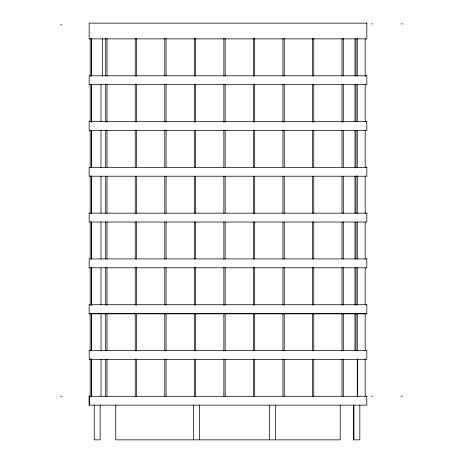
<?xml version="1.0" encoding="UTF-8"?>
<svg xmlns="http://www.w3.org/2000/svg" width="463" height="463" viewBox="0 0 463 463"><rect width="100%" height="100%" fill="white"/><g stroke="black" fill="none" stroke-linecap="round" stroke-linejoin="round"><path stroke-width="0.69" d="M371.546 23.914L372.837 23.914M401.085 23.914L402.376 23.914M60.624 24.852L61.915 24.852M89.162 313.578L366.812 313.578M89.162 350.503L366.812 350.503L366.812 359.363L89.226 359.363L89.226 350.503M89.226 396.137L89.226 404.587M60.624 396.282L61.915 396.282M89.162 396.282L366.812 396.282M371.546 396.206L372.837 396.206M401.085 396.206L402.376 396.206M89.162 405.142L366.812 405.142L366.812 396.206M365.191 38.759L365.191 76.32M365.191 84.26L365.191 121.821M365.191 130.485L365.191 167.322M365.191 175.992L365.168 213.547M365.191 222.217L365.191 259.054M365.191 267.718L365.191 304.556M365.191 313.943L365.191 350.78M365.191 358.727L365.191 396.282M359.832 405.189L359.832 439.85L353.558 439.85L353.558 405.189M357.644 359.363L357.644 396.282M357.291 38.579L357.291 76.158M357.291 84.827L357.291 121.682M357.291 130.358L357.291 167.207M357.291 175.882L357.291 213.46M357.291 222.13L357.291 258.985M357.291 267.655L357.291 305.233M357.291 313.902L357.291 350.757M357.291 358.703L357.291 396.282M355.995 38.579L355.995 76.158M355.995 84.827L355.995 121.682M355.995 130.358L355.995 167.207M355.995 175.882L355.995 213.46M355.995 222.13L355.995 258.985M355.995 267.655L355.995 305.233M355.995 313.902L355.995 350.757M354.999 38.88L354.999 75.805M354.999 84.665L354.999 121.584M354.999 130.444L354.999 167.369M354.999 176.229L354.999 213.154M354.999 222.014L354.999 258.933M354.999 267.793L354.999 304.718M354.999 313.578L354.999 350.503M353.929 405.189L353.929 439.85M343.303 38.371L343.303 75.967M343.303 84.636L343.303 122.232M343.303 130.184L343.303 167.05M343.303 176.449L343.303 213.316M343.303 221.991L343.303 258.858M343.303 267.533L343.303 305.123M343.303 313.798L343.303 350.665M343.303 359.34L343.303 396.206M342.007 38.371L342.007 75.967M342.007 84.636L342.007 122.232M342.007 130.184L342.007 167.05M342.007 176.449L342.007 213.316M342.007 221.991L342.007 258.858M342.007 267.533L342.007 305.123M342.007 313.798L342.007 350.665M342.007 359.34L342.007 396.206M340.23 405.142L340.23 439.85L115.744 439.85L115.744 405.142M313.764 38.371L313.764 75.967M313.764 84.636L313.764 122.232M313.764 130.184L313.764 167.05M313.764 176.449L313.764 213.316M313.764 221.991L313.764 258.858M313.764 267.533L313.764 305.123M313.764 313.798L313.764 350.665M313.764 359.34L313.764 396.206M312.473 38.371L312.473 75.967M312.473 84.636L312.473 122.232M312.473 130.184L312.473 167.05M312.473 176.449L312.473 213.316M312.473 221.991L312.473 258.858M312.473 267.533L312.473 305.123M312.473 313.798L312.473 350.665M312.473 359.34L312.473 396.206M284.23 38.371L284.23 75.967M284.23 84.636L284.23 122.232M284.23 130.184L284.23 167.05M284.23 176.449L284.23 213.316M284.23 221.991L284.23 258.858M284.23 267.533L284.23 305.123M284.23 313.798L284.23 350.665M284.23 359.34L284.23 396.206M282.934 38.371L282.934 75.967M282.934 84.636L282.934 122.232M282.934 130.184L282.934 167.05M282.934 176.449L282.934 213.316M282.934 221.991L282.934 258.858M282.934 267.533L282.934 305.123M282.934 313.798L282.934 350.665M282.934 359.34L282.934 396.206M275.346 405.189L275.346 439.85M269.437 405.189L269.437 439.85M254.691 38.371L254.691 75.967M254.691 84.636L254.691 122.232M254.691 130.184L254.691 167.05M254.691 176.449L254.691 213.316M254.691 221.991L254.691 258.858M254.691 267.533L254.691 305.123M254.691 313.798L254.691 350.665M254.691 359.34L254.691 396.206M253.4 38.371L253.4 75.967M253.4 84.636L253.4 122.232M253.4 130.184L253.4 167.05M253.4 176.449L253.4 213.316M253.4 221.991L253.4 258.858M253.4 267.533L253.4 305.123M253.4 313.798L253.4 350.665M253.4 359.34L253.4 396.206M225.151 38.371L225.151 75.967M225.151 84.636L225.151 122.232M225.151 130.184L225.151 167.05M225.151 176.449L225.151 213.316M225.151 221.991L225.151 258.858M225.151 267.533L225.151 305.123M225.151 313.798L225.151 350.665M225.151 359.34L225.151 396.206M223.861 38.371L223.861 75.967M223.861 84.636L223.861 122.232M223.861 130.184L223.861 167.05M223.861 176.449L223.861 213.316M223.861 221.991L223.861 258.858M223.861 267.533L223.861 305.123M223.861 313.798L223.861 350.665M223.861 359.34L223.861 396.206M199.35 405.189L199.35 439.85M195.618 38.371L195.618 75.967M195.618 84.636L195.618 122.232M195.618 130.184L195.618 167.05M195.618 176.449L195.618 213.316M195.618 221.991L195.618 258.858M195.618 267.533L195.618 305.123M195.618 313.798L195.618 350.665M195.618 359.34L195.618 396.206M194.321 38.371L194.321 75.967M194.321 84.636L194.321 122.232M194.321 130.184L194.321 167.05M194.321 176.449L194.321 213.316M194.321 221.991L194.321 258.858M194.321 267.533L194.321 305.123M194.321 313.798L194.321 350.665M194.321 359.34L194.321 396.206M193.441 405.189L193.441 439.85M166.078 38.371L166.078 75.967M166.078 84.636L166.078 122.232M166.078 130.184L166.078 167.05M166.078 176.449L166.078 213.316M166.078 221.991L166.078 258.858M166.078 267.533L166.078 305.123M166.078 313.798L166.078 350.665M166.078 359.34L166.078 396.206M164.787 38.371L164.787 75.967M164.787 84.636L164.787 122.232M164.787 130.184L164.787 167.05M164.787 176.449L164.787 213.316M164.787 221.991L164.787 258.858M164.787 267.533L164.787 305.123M164.787 313.798L164.787 350.665M164.787 359.34L164.787 396.206M136.539 38.371L136.539 75.967M136.539 84.636L136.539 122.232M136.539 130.184L136.539 167.05M136.539 176.449L136.539 213.316M136.539 221.991L136.539 258.858M136.539 267.533L136.539 305.123M136.539 313.798L136.539 350.665M136.539 359.34L136.539 396.206M135.248 38.371L135.248 75.967M135.248 84.636L135.248 122.232M135.248 130.184L135.248 167.05M135.248 176.449L135.248 213.316M135.248 221.991L135.248 258.858M135.248 267.533L135.248 305.123M135.248 313.798L135.248 350.665M135.248 359.34L135.248 396.206M107.005 38.371L107.005 75.967M107.005 84.636L107.005 122.232M107.005 130.184L107.005 167.05M107.005 176.449L107.005 213.316M107.005 221.991L107.005 258.858M107.005 267.533L107.005 305.123M107.005 313.798L107.005 350.665M107.005 359.34L107.005 396.206M105.709 38.371L105.709 75.967M105.709 84.636L105.709 122.232M105.709 130.184L105.709 167.05M105.709 176.449L105.709 213.316M105.709 221.991L105.709 258.858M105.709 267.533L105.709 305.123M105.709 313.798L105.709 350.665M105.709 359.34L105.709 396.206M102.456 38.88L102.456 75.805M100.98 84.665L100.98 121.584M100.98 130.444L100.98 167.369M100.98 176.229L100.98 213.154M100.98 222.014L100.98 258.933M100.98 267.793L100.98 304.718M101.038 313.578L101.038 350.503M101.038 359.288L101.038 396.282M100.153 405.189L100.153 439.85L94.244 439.85L94.244 405.189M91.431 38.336L91.454 76.158M91.431 84.613L91.431 122.22M91.431 130.172L91.454 167.207M91.454 175.882L91.454 213.46M91.431 222.008L91.454 258.985M91.431 267.568L91.454 305.233M91.431 313.845L91.454 350.757M91.454 358.703L91.431 396.282M91.379 38.336L91.379 75.938M91.379 84.613L91.379 122.22M91.379 130.172L91.379 167.05M91.379 176.455L91.379 213.333M91.379 222.008L91.379 258.886M91.379 267.568L91.379 305.169M91.379 313.845L91.379 350.728M91.379 359.404L91.379 396.282M90.163 38.579L90.163 76.158M90.163 84.827L90.163 121.682M90.163 130.358L90.163 167.207M90.163 175.882L90.163 213.46M90.163 222.13L90.163 258.985M90.163 267.655L90.163 305.233M90.163 313.902L90.163 350.757M90.163 358.703L90.163 396.282M89.226 405.142L89.162 396.16M366.812 23.15L89.162 23.15L89.162 38.88L366.812 38.88L366.812 23.15M366.812 75.805L89.162 75.805L89.162 84.665L366.812 84.665L366.812 75.805M366.812 121.584L89.162 121.584L89.162 130.444L366.812 130.444L366.812 121.584M366.812 167.369L89.162 167.369L89.162 176.229L366.812 176.229L366.812 167.369M366.812 213.154L89.162 213.154L89.162 222.014L366.812 222.014L366.812 213.154M366.812 258.933L89.162 258.933L89.162 267.793L366.812 267.793L366.812 258.933M366.812 304.718L89.162 304.718L89.162 313.833L366.812 313.833L366.812 304.718"/></g></svg>
